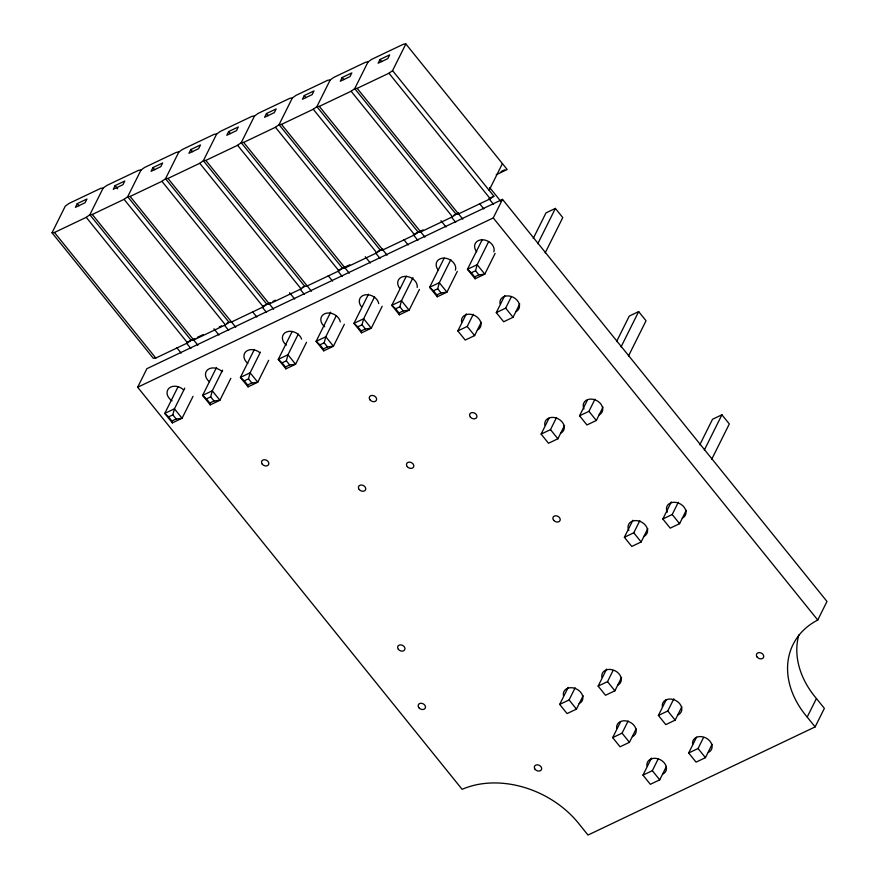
<?xml version="1.0" encoding="UTF-8"?>
<svg xmlns="http://www.w3.org/2000/svg" width="879" height="879" viewBox="0 0 879 879"><rect width="100%" height="100%" fill="white"/><g stroke="black" fill="none" stroke-linecap="round" stroke-linejoin="round"><path stroke-width="1.32" d="M178.096 386.672L164.758 413.427L168.592 416.877L172.833 414.866L174.438 408.812L184.755 388.144M216.542 367.444L202.599 395.407L206.433 398.868L210.674 396.847L212.278 390.803L222.585 370.125M254.383 349.424L240.428 377.399L244.274 380.849L248.504 378.827L250.119 372.784L260.426 352.105M292.213 331.405L278.269 359.379L282.115 362.829L286.345 360.819L287.96 354.764L298.267 334.097M330.658 312.188L316.11 341.371L319.945 344.821L324.186 342.81L325.79 336.767L336.097 316.088M368.499 294.168L353.94 323.362L357.786 326.812L362.016 324.791L363.631 318.747L374.542 296.86M406.34 276.149L391.792 305.332L395.627 308.782L399.868 306.771L401.472 300.717L412.998 277.61M444.181 258.129L429.633 287.312L433.468 290.773L437.709 288.751L439.313 282.708L450.839 259.602M482.022 240.11L467.463 269.304L471.309 272.754L475.539 270.732L477.154 264.689L488.669 241.582M405.856 43.95L392.561 70.617L493.888 196.193L490.284 198.786L458.497 213.927L456.047 214.201L452.443 216.805L420.656 231.935L418.217 232.221L414.602 234.825L382.826 249.955L380.376 250.24L376.772 252.833L344.986 267.974L342.535 268.249L338.931 270.853L307.145 285.983L304.694 286.268L301.09 288.872L269.304 304.002L266.853 304.277L263.25 306.881L231.463 322.022L229.012 322.296L225.409 324.9L193.622 340.03L191.182 340.316L187.568 342.909L155.792 358.05L153.342 358.324L52.015 232.759L65.31 206.093L68.914 203.488L100.7 188.359L103.151 188.073L106.755 185.48L138.541 170.339L140.981 170.065L144.595 167.46L176.371 152.331L178.822 152.045L182.425 149.441L214.212 134.311L216.663 134.026L220.266 131.432L252.053 116.292L254.503 116.017L258.107 113.413L289.894 98.283L292.344 97.998L295.948 95.393L327.735 80.264L330.185 79.978L333.789 77.385L365.565 62.244L368.015 61.969L371.63 59.365L403.406 44.236L405.856 43.95L507.183 169.515L496.206 174.745M77.275 203.62L75.418 207.334L85.109 202.719L86.955 199.006L77.275 203.62L79 205.763M103.151 188.073L89.845 214.74L86.241 217.344L54.465 232.474L52.015 232.759M115.116 185.601L113.259 189.315L122.95 184.7L124.796 180.997L115.116 185.601L117.698 188.809M140.981 170.065L127.686 196.731L124.082 199.324L92.295 214.465L89.845 214.74L191.182 340.316M152.957 167.592L151.1 171.306L160.791 166.691L162.637 162.978L152.957 167.592L154.671 169.724M178.822 152.045L165.527 178.712L161.923 181.316L130.136 196.446L127.686 196.731L229.012 322.296L226.573 323.461M190.787 149.573L188.941 153.287L198.632 148.672L200.478 144.958L190.787 149.573L192.512 151.715M216.663 134.026L203.368 160.692L199.764 163.296L167.977 178.437L165.527 178.712L266.853 304.277M228.628 131.553L226.782 135.267L236.462 130.652L238.319 126.95L228.628 131.553L230.353 133.696M254.503 116.017L241.209 142.684L237.605 145.288L205.818 160.417L203.368 160.692L304.694 286.268L302.255 287.433M266.469 113.545L264.623 117.259L274.303 112.644L276.16 108.93L266.469 113.545L268.194 115.676M137.651 387.232L146.903 368.686L502.513 199.368L826.985 601.467L817.745 620.025A87.955 67.287 26.5 0 0 807.186 717.066L815.119 726.911L587.996 835.05L580.052 825.205A88.01 67.32 26.5 0 0 462.123 789.331L137.651 387.232L493.262 217.926L502.513 199.368M292.344 97.998L279.05 124.664L275.435 127.268L243.659 142.398L241.209 142.684L342.535 268.249M304.31 95.525L302.453 99.239L312.144 94.624L313.99 90.911L304.31 95.525L306.035 97.668M330.185 79.978L316.879 106.656L313.276 109.249L281.489 124.389L279.05 124.664L380.376 250.24M342.151 77.517L340.294 81.22L349.985 76.605L351.831 72.902L342.151 77.517L343.876 79.648M193.017 396.341L182.074 418.272L172.383 422.887L164.758 413.427L174.438 408.812L182.074 418.272L176.174 418.997L171.932 421.019L168.592 416.877M368.015 61.969L354.72 88.636L351.117 91.24L319.33 106.37L316.879 106.656L418.217 232.221M379.981 59.497L378.135 63.211L387.826 58.596L389.672 54.883L379.981 59.497L381.706 61.629M230.847 378.322L219.915 400.264L210.224 404.867L202.599 395.407L212.278 390.803L219.915 400.264L214.004 400.978L209.773 403L206.433 398.868M268.688 360.302L257.756 382.244L248.065 386.859L240.428 377.399L250.119 372.784L257.756 382.244L251.844 382.969L247.614 384.98L244.274 380.849M306.529 342.294L295.597 364.225L285.906 368.839L278.269 359.379L287.96 354.764L295.597 364.225L289.685 364.95L285.444 366.972L282.115 362.829M344.359 324.285L333.427 346.227L323.736 350.831L316.11 341.371L325.79 336.767L333.427 346.227L327.515 346.941L323.285 348.963L319.945 344.821M382.2 306.266L371.268 328.208L361.577 332.822L353.94 323.362L363.631 318.747L371.268 328.208L365.356 328.933L361.126 330.943L357.786 326.812M419.437 289.466L409.109 310.177L399.418 314.792L391.792 305.332L401.472 300.717L409.109 310.177L403.208 310.902L398.967 312.924L395.627 308.782M489.12 190.282L502.414 163.615M457.278 271.446L446.95 292.169L437.259 296.772L429.633 287.312L439.313 282.708L446.95 292.169L441.038 292.883L436.808 294.904L433.468 290.773M495.119 253.427L484.79 274.149L475.099 278.764L467.463 269.304L477.154 264.689L484.79 274.149L478.879 274.874L474.638 276.885L471.309 272.754M481.285 322.219L474.616 335.602L465.233 340.063L457.838 330.911L466.331 313.88M457.838 330.911L467.221 326.439L473.287 314.275M519.731 303.914L513.061 317.297L503.678 321.769L496.283 312.605L504.777 295.575M533.267 238.429L546.002 212.883L555.385 208.422L562.78 217.574L545.2 252.844M496.283 312.605L505.667 308.133L511.128 297.19M537.805 243.681L555.385 208.422M564.56 425.414L557.89 438.786L548.496 443.258L541.112 434.094L548.99 418.283M541.112 434.094L550.496 429.633L556.561 417.47M602.994 407.109L596.325 420.481L586.941 424.953L579.558 415.789L587.436 399.989M616.542 341.612L629.276 316.077L638.659 311.606L646.043 320.769L628.463 356.028M579.558 415.789L588.941 411.328L595.006 399.165M621.079 346.875L638.659 311.606M647.823 528.598L641.154 541.98L631.77 546.441L624.376 537.289L632.869 520.258M624.376 537.289L633.759 532.817L639.824 520.654M583.129 695.728L576.459 709.111L567.076 713.572L559.692 704.42L568.175 687.389M559.692 704.42L569.076 699.948L575.141 687.785M686.268 510.292L679.599 523.675L670.216 528.136L662.821 518.984L671.314 501.953M699.805 444.796L712.539 419.261L721.923 414.789L729.317 423.953L711.737 459.223M662.821 518.984L672.204 514.512L678.269 502.348M704.343 450.059L721.923 414.789M621.574 677.423L614.904 690.806L605.521 695.267L598.138 686.114L606.62 669.084M598.138 686.114L607.521 681.643L612.971 670.699M636.121 728.944L629.452 742.315L620.069 746.787L612.674 737.624L620.563 721.824M612.674 737.624L622.057 733.163L628.122 721M681.84 706.771L675.171 720.143L665.788 724.615L658.393 715.451L666.271 699.64M658.393 715.451L667.776 710.99L673.841 698.827M666.403 766.466L659.733 779.838L650.35 784.31L642.956 775.146L651.449 758.127M642.956 775.146L652.339 770.685L658.404 758.522M712.111 744.293L705.441 757.665L696.058 762.137L688.675 752.973L696.553 737.173M688.675 752.973L698.058 748.512L703.508 737.569M807.186 717.066L816.426 698.519A87.955 67.287 26.5 0 1 798.824 634.957M815.119 726.911L824.37 708.353L816.426 698.519M456.047 214.201L354.72 88.636L357.171 88.35L388.957 73.221L392.561 70.617M501.074 171.548L504.733 169.801M187.513 342.052L194.841 338.569M197.281 337.404L203.379 334.503M219.256 326.944L221.695 325.779M263.195 306.024L270.523 302.541M272.962 301.376L275.402 300.211M338.876 269.996L349.853 264.766M377.937 251.394L382.815 249.076M413.328 234.539L423.096 229.891M453.608 215.366L458.497 213.037M489.01 198.511L493.888 196.193M489.636 187.491L500.645 201.126M388.957 73.221L490.284 198.786M489.317 199.104L493.548 204.346M493.262 217.926L817.745 620.025M479.637 203.708L483.868 208.96M457.728 212.85L462.804 219.146M357.171 88.35L458.497 213.927M351.117 91.24L452.443 216.805M451.476 217.113L455.718 222.354M440.95 220.684L446.027 226.969M475.539 270.732L478.879 274.874M505.667 308.133L513.061 317.297M588.941 411.328L596.325 420.481M672.204 514.512L679.599 523.675M319.33 106.37L424.964 237.154M313.276 109.249L414.602 234.825M413.646 235.132L417.877 240.374M403.955 239.747L408.186 244.988M437.709 288.751L441.038 292.883M467.221 326.439L474.616 335.602M550.496 429.633L557.89 438.786M633.759 532.817L641.154 541.98M281.489 124.389L387.123 255.185M275.435 127.268L376.772 252.833M375.794 253.152L380.025 258.404M365.268 256.723L370.345 263.008M399.868 306.771L403.208 310.902M349.282 273.204L243.659 142.398M237.605 145.288L338.931 270.853M337.954 271.171L342.195 276.413M328.274 275.786L332.504 281.027M362.016 324.791L365.356 328.933M667.776 710.99L675.171 720.143M698.058 748.512L705.441 757.665M205.818 160.417L311.452 291.202M199.764 163.296L301.09 288.872M300.124 289.18L304.354 294.421M607.521 681.643L614.904 690.806M289.598 292.74L294.674 299.036M324.186 342.81L327.515 346.941M622.057 733.163L629.452 742.315M652.339 770.685L659.733 779.838M273.611 309.221L167.977 178.437M161.923 181.316L263.25 306.881M262.283 307.2L266.513 312.441M569.076 699.948L576.459 709.111M252.603 311.803L256.833 317.044M286.345 360.819L289.685 364.95M130.136 196.446L235.77 327.241M124.082 199.324L225.409 324.9M224.442 325.208L228.683 330.449M213.916 328.768L218.992 335.064M248.504 378.827L251.844 382.969M92.295 214.465L197.929 345.249M86.241 217.344L187.568 342.909M186.612 343.228L190.842 348.469M176.921 347.842L181.151 353.083M210.674 396.847L214.004 400.978M54.465 232.474L155.792 358.05M172.833 414.866L176.174 418.997M474.638 276.885L475.099 278.764M436.808 294.904L437.259 296.772M398.967 312.924L399.418 314.792M361.126 330.943L361.577 332.822M323.285 348.963L323.736 350.831M285.444 366.972L285.906 368.839M247.614 384.98L248.065 386.859M209.773 403L210.224 404.867M171.932 421.019L172.383 422.887M616.717 728.537A10.218 7.812 26.5 0 1 630.034 722.197A10.218 7.812 26.5 0 1 632.451 736.624M692.641 744.326A10.218 7.812 26.5 0 1 705.958 737.986A10.218 7.812 26.5 0 1 708.386 752.413M662.359 706.804A10.218 7.812 26.5 0 1 675.676 700.464A10.218 7.812 26.5 0 1 678.105 714.891M172.053 400.824A10.218 7.812 26.5 0 1 168.977 388.254A10.218 7.812 26.5 0 1 183.667 389.968M247.856 363.423A10.218 7.812 26.5 0 1 245.878 351.644A10.218 7.812 26.5 0 1 259.58 352.468M286.301 345.117A10.218 7.812 26.5 0 1 286.631 331.91A10.218 7.812 26.5 0 1 301.585 339.151M324.747 326.812A10.218 7.812 26.5 0 1 325.604 313.418A10.218 7.812 26.5 0 1 340.294 321.923M601.862 677.171A10.218 7.812 26.5 0 1 615.179 670.831A10.218 7.812 26.5 0 1 617.607 685.257M563.417 695.476A10.218 7.812 26.5 0 1 576.734 689.125A10.218 7.812 26.5 0 1 579.162 703.563M461.574 321.967A10.218 7.812 26.5 0 1 474.891 315.627A10.218 7.812 26.5 0 1 477.319 330.054M500.019 303.662A10.218 7.812 26.5 0 1 513.336 297.322A10.218 7.812 26.5 0 1 515.764 311.748M583.975 409.021A10.218 7.812 26.5 0 1 588.348 399.407A10.218 7.812 26.5 0 1 601.159 404.439A10.218 7.812 26.5 0 1 599.028 414.932M438.236 270.095A10.218 7.812 26.5 0 1 443.906 258.085A10.218 7.812 26.5 0 1 455.41 270.172M476.693 251.779A10.218 7.812 26.5 0 1 482.362 239.769A10.218 7.812 26.5 0 1 493.866 251.866M646.988 766.059A10.218 7.812 26.5 0 1 660.305 759.72A10.218 7.812 26.5 0 1 662.733 774.146M667.249 512.215A10.218 7.812 26.5 0 1 671.611 502.59A10.218 7.812 26.5 0 1 684.433 507.622A10.218 7.812 26.5 0 1 682.302 518.127M628.804 530.52A10.218 7.812 26.5 0 1 633.166 520.895A10.218 7.812 26.5 0 1 645.988 525.928A10.218 7.812 26.5 0 1 643.857 536.432M544.837 425.15A10.218 7.812 26.5 0 1 558.165 418.811A10.218 7.812 26.5 0 1 560.582 433.237M399.802 288.389A10.218 7.812 26.5 0 1 404.845 276.391A10.218 7.812 26.5 0 1 417.217 287.444M361.368 306.694A10.218 7.812 26.5 0 1 365.192 294.839A10.218 7.812 26.5 0 1 378.739 303.618M209.4 381.739A10.218 7.812 26.5 0 1 207.829 369.609A10.218 7.812 26.5 0 1 222.112 371.663M535.113 769.334A3.846 2.934 26.5 0 0 541.42 769.707A3.846 2.934 26.5 0 0 537.476 764.829A3.846 2.934 26.5 0 0 535.113 769.334M407.252 466.639A3.846 2.934 26.5 0 0 413.559 467.013A3.846 2.934 26.5 0 0 409.614 462.123A3.846 2.934 26.5 0 0 407.252 466.639M359.192 489.515A3.846 2.934 26.5 0 0 365.499 489.889A3.846 2.934 26.5 0 0 361.566 485.01A3.846 2.934 26.5 0 0 359.192 489.515M418.931 707.782A3.846 2.934 26.5 0 0 425.238 708.166A3.846 2.934 26.5 0 0 421.294 703.277A3.846 2.934 26.5 0 0 418.931 707.782M262.294 464.222A3.846 2.934 26.5 0 0 268.6 464.606A3.846 2.934 26.5 0 0 264.656 459.717A3.846 2.934 26.5 0 0 262.294 464.222M470.375 417.096A3.846 2.934 26.5 0 0 476.682 417.47A3.846 2.934 26.5 0 0 472.737 412.581A3.846 2.934 26.5 0 0 470.375 417.096M398.407 649.383A3.846 2.934 26.5 0 0 404.714 649.757A3.846 2.934 26.5 0 0 400.769 644.878A3.846 2.934 26.5 0 0 398.407 649.383M757.171 657.107A3.846 2.934 26.5 0 0 763.488 657.481A3.846 2.934 26.5 0 0 759.544 652.592A3.846 2.934 26.5 0 0 757.171 657.107M553.649 520.291A3.846 2.934 26.5 0 0 559.967 520.676A3.846 2.934 26.5 0 0 556.022 515.786A3.846 2.934 26.5 0 0 553.649 520.291M370.059 399.934A3.846 2.934 26.5 0 0 376.366 400.308A3.846 2.934 26.5 0 0 372.421 395.418A3.846 2.934 26.5 0 0 370.059 399.934"/></g></svg>
